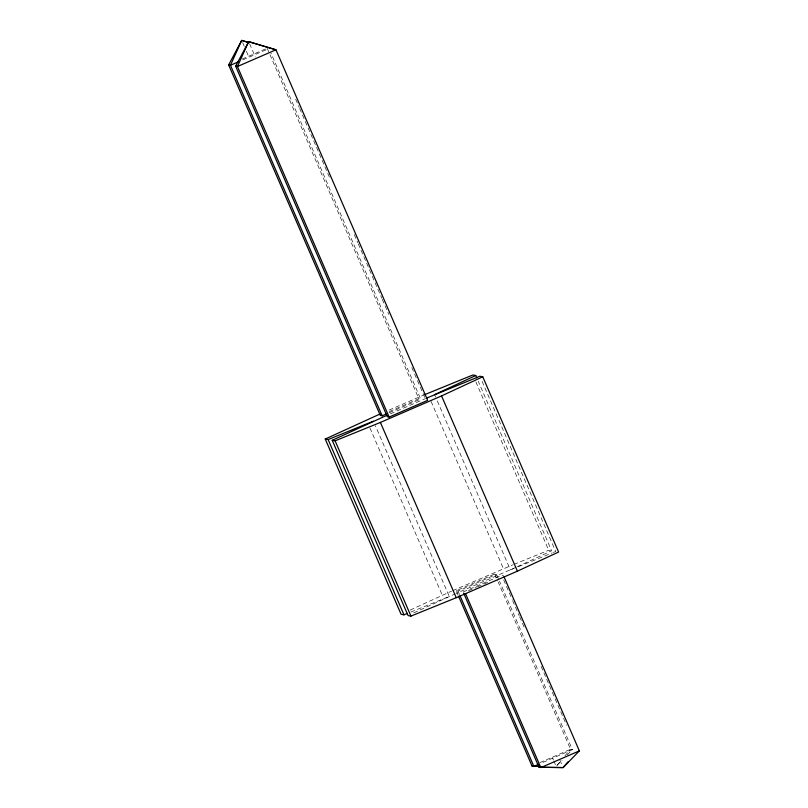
<?xml version="1.0" encoding="UTF-8"?>
<svg xmlns="http://www.w3.org/2000/svg" width="808" height="808" viewBox="0 0 808 808"><rect width="100%" height="100%" fill="white"/><g stroke="black" fill="none" stroke-linecap="round" stroke-linejoin="round"><path stroke-width="0.61" stroke-dasharray="4.04 3.03" d="M556.944 765.358L560.944 760.631M564.954 755.904L570.559 749.289L572.377 749.622L499.526 581.265M556.995 765.428L562.126 760.156M567.256 754.884L572.377 749.622L540.643 763.388M410.242 610.05L451.521 591.173M413.787 612.918L455.035 593.941M516.15 567.256L456.187 593.436M517.292 566.721L551.622 550.783L478.275 381.275M242.238 59.024L266.044 48.702M242.935 59.853L266.731 49.53M389.092 410.08L423.069 395.344M389.406 411.535L418.867 398.748L420.685 399.081L270.993 53.166M388.951 412.848L420.685 399.081M390.405 413.797L425.523 398.576M452.672 590.668L512.737 564.873M458.176 595.345L456.177 590.739L494.708 574.023L496.536 574.347L499.031 580.114M456.177 590.739L458.005 591.062L496.536 574.347M463.156 592.001L501.687 575.286L503.505 575.619M468.377 590.86L476.316 587.416M477.447 586.921L487.648 582.497M539.956 762.56L570.559 749.289L498.203 582.093M513.898 564.398L548.733 550.258L551.622 550.783M513.908 568.499L510.424 569.913L436.078 398.102M518.554 566.61L552.228 552.935M553.389 552.46L555.712 551.521L481.366 379.709M410.949 611.999L449.268 596.445L375.417 425.786M475.882 381.901L548.733 550.258M434.583 394.637L435.573 396.95M431.098 401.445L503.445 568.65M295.678 99.222L299.182 107.323M299.687 108.484L330.219 179.053M354.257 234.583L357.762 242.683M358.257 243.834L381.79 298.213M382.285 299.364L388.799 314.403M411.827 367.62L425.341 398.859M503.687 579.902L512.171 599.506M512.666 600.657L519.15 615.645M519.655 616.797L525.139 629.482M541.107 666.378L566.56 725.19M267.175 48.217L418.867 398.748M494.708 574.023L497.708 580.942M559.873 760.055L562.196 765.418M249.621 43.844L255.278 56.934M552.43 757.712L553.359 759.863M553.823 760.934L555.682 765.226M242.642 42.582L244.531 46.945M246.41 51.308L248.773 56.762M458.005 591.062L459.5 594.526M369.933 427.977L442.289 595.173"/><path stroke-width="1.21" d="M386.689 413.827L382.154 415.797L380.336 415.464L228.644 64.923L241.693 40.4L248.814 42.521M235.623 66.195L248.672 41.663L275.972 49.803L427.664 400.344L389.133 417.059L387.315 416.726L235.623 66.195L237.441 66.519L275.972 49.803L248.672 41.663L237.441 66.519L389.133 417.059M567.923 761.894L563.125 767.57L539.007 767.267L463.661 593.153M504.01 576.771L579.356 750.885L563.125 767.57L539.007 767.267M407.464 613.413L403.98 614.827L401.091 614.302L325.24 439.037L380.033 414.009M426.654 398.081L479.871 376.255L482.76 376.781L558.601 552.046L517.403 571.175L456.247 597.708L410.959 616.1L408.07 615.575L332.219 440.299L387.012 415.272M434.583 394.637L475.781 375.508L476.781 377.821M332.219 440.299L335.108 440.825L380.396 422.433L441.552 395.91L482.76 376.781M238.4 61.812L230.462 65.256L228.644 64.923M424.2 394.849L472.892 374.983L475.781 375.508M538.38 764.368L533.846 766.337L532.028 766.004L458.681 596.496M579.356 750.885L540.825 767.6L465.479 593.486M325.24 439.037L328.129 439.562L373.417 421.17M538.805 766.327L533.846 766.337L459.994 595.678M532.028 766.004L539.259 766.095M248.642 42.531L241.693 40.4L230.462 65.256L382.154 415.797M441.552 395.91L517.403 571.175M380.396 422.433L456.247 597.708M335.108 440.825L410.959 616.1M328.129 439.562L403.98 614.827"/></g></svg>
